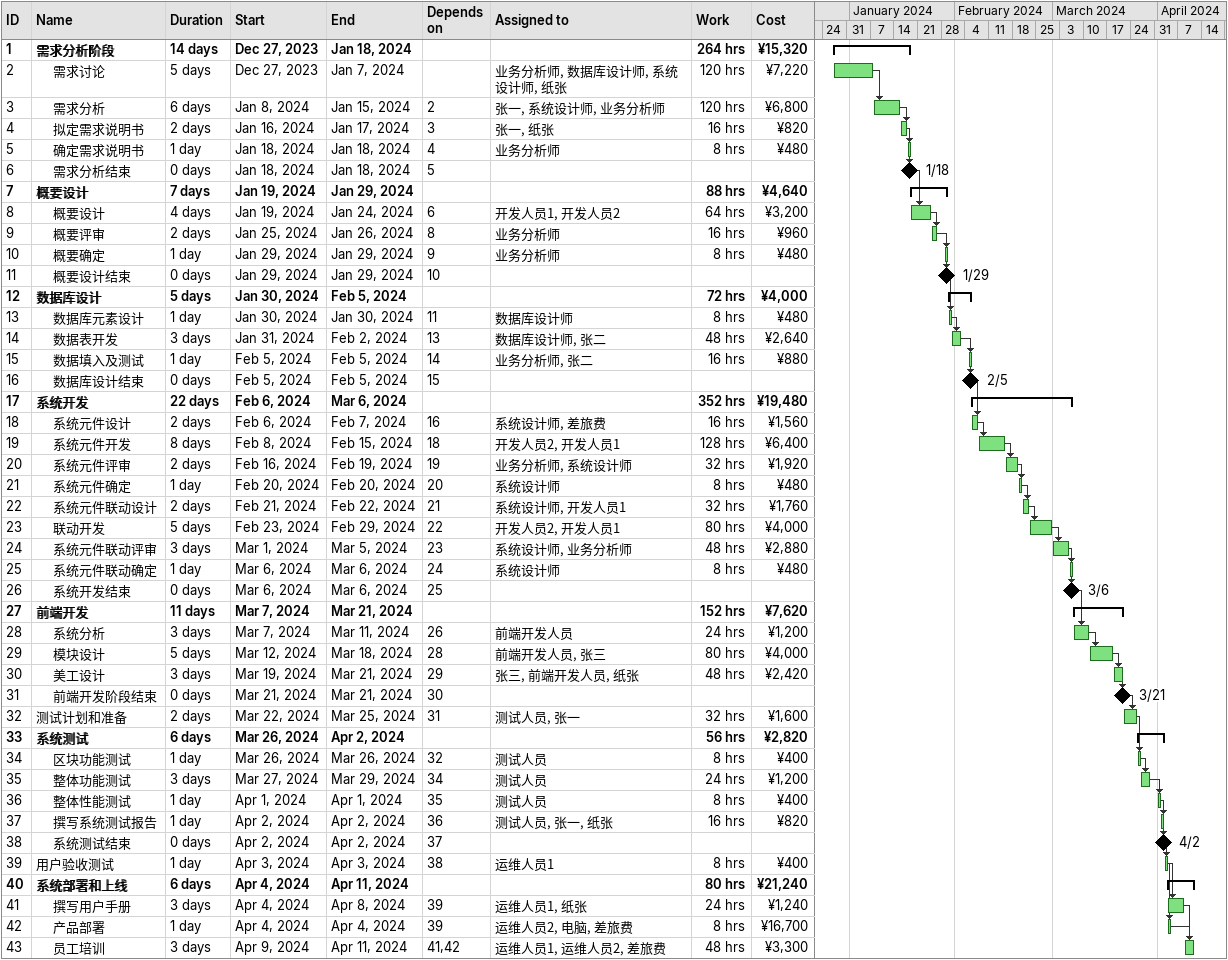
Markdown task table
| ID | Level | Task | Duration | Start | Finish | Predecessors | Resources | Work (h) | Cost (¥) |
|---|---|---|---|---|---|---|---|---|---|
| 1 | 1 | **需求分析阶段** | 14d | 2023-12-27 | 2024-01-18 |  |  | 264 | 15320 |
| 2 | 2 | 需求讨论 | 5d | 2023-12-27 | 2024-01-07 |  | 业务分析师, 数据库设计师, 系统设计师, 纸张 | 120 | 7220 |
| 3 | 2 | 需求分析 | 6d | 2024-01-08 | 2024-01-15 | 2 | 张一, 系统设计师, 业务分析师 | 120 | 6800 |
| 4 | 2 | 拟定需求说明书 | 2d | 2024-01-16 | 2024-01-17 | 3 | 张一, 纸张 | 16 | 820 |
| 5 | 2 | 确定需求说明书 | 1d | 2024-01-18 | 2024-01-18 | 4 | 业务分析师 | 8 | 480 |
| 6 | 2 | 需求分析结束 | 0d | 2024-01-18 | 2024-01-18 | 5 |  |  |  |
| 7 | 1 | **概要设计** | 7d | 2024-01-19 | 2024-01-29 |  |  | 88 | 4640 |
| 8 | 2 | 概要设计 | 4d | 2024-01-19 | 2024-01-24 | 6 | 开发人员1, 开发人员2 | 64 | 3200 |
| 9 | 2 | 概要评审 | 2d | 2024-01-25 | 2024-01-26 | 8 | 业务分析师 | 16 | 960 |
| 10 | 2 | 概要确定 | 1d | 2024-01-29 | 2024-01-29 | 9 | 业务分析师 | 8 | 480 |
| 11 | 2 | 概要设计结束 | 0d | 2024-01-29 | 2024-01-29 | 10 |  |  |  |
| 12 | 1 | **数据库设计** | 5d | 2024-01-30 | 2024-02-05 |  |  | 72 | 4000 |
| 13 | 2 | 数据库元素设计 | 1d | 2024-01-30 | 2024-01-30 | 11 | 数据库设计师 | 8 | 480 |
| 14 | 2 | 数据表开发 | 3d | 2024-01-31 | 2024-02-02 | 13 | 数据库设计师, 张二 | 48 | 2640 |
| 15 | 2 | 数据填入及测试 | 1d | 2024-02-05 | 2024-02-05 | 14 | 业务分析师, 张二 | 16 | 880 |
| 16 | 2 | 数据库设计结束 | 0d | 2024-02-05 | 2024-02-05 | 15 |  |  |  |
| 17 | 1 | **系统开发** | 22d | 2024-02-06 | 2024-03-06 |  |  | 352 | 19480 |
| 18 | 2 | 系统元件设计 | 2d | 2024-02-06 | 2024-02-07 | 16 | 系统设计师, 差旅费 | 16 | 1560 |
| 19 | 2 | 系统元件开发 | 8d | 2024-02-08 | 2024-02-15 | 18 | 开发人员2, 开发人员1 | 128 | 6400 |
| 20 | 2 | 系统元件评审 | 2d | 2024-02-16 | 2024-02-19 | 19 | 业务分析师, 系统设计师 | 32 | 1920 |
| 21 | 2 | 系统元件确定 | 1d | 2024-02-20 | 2024-02-20 | 20 | 系统设计师 | 8 | 480 |
| 22 | 2 | 系统元件联动设计 | 2d | 2024-02-21 | 2024-02-22 | 21 | 系统设计师, 开发人员1 | 32 | 1760 |
| 23 | 2 | 联动开发 | 5d | 2024-02-23 | 2024-02-29 | 22 | 开发人员2, 开发人员1 | 80 | 4000 |
| 24 | 2 | 系统元件联动评审 | 3d | 2024-03-01 | 2024-03-05 | 23 | 系统设计师, 业务分析师 | 48 | 2880 |
| 25 | 2 | 系统元件联动确定 | 1d | 2024-03-06 | 2024-03-06 | 24 | 系统设计师 | 8 | 480 |
| 26 | 2 | 系统开发结束 | 0d | 2024-03-06 | 2024-03-06 | 25 |  |  |  |
| 27 | 1 | **前端开发** | 11d | 2024-03-07 | 2024-03-21 |  |  | 152 | 7620 |
| 28 | 2 | 系统分析 | 3d | 2024-03-07 | 2024-03-11 | 26 | 前端开发人员 | 24 | 1200 |
| 29 | 2 | 模块设计 | 5d | 2024-03-12 | 2024-03-18 | 28 | 前端开发人员, 张三 | 80 | 4000 |
| 30 | 2 | 美工设计 | 3d | 2024-03-19 | 2024-03-21 | 29 | 张三, 前端开发人员, 纸张 | 48 | 2420 |
| 31 | 2 | 前端开发阶段结束 | 0d | 2024-03-21 | 2024-03-21 | 30 |  |  |  |
| 32 | 1 | 测试计划和准备 | 2d | 2024-03-22 | 2024-03-25 | 31 | 测试人员, 张一 | 32 | 1600 |
| 33 | 1 | **系统测试** | 6d | 2024-03-26 | 2024-04-02 |  |  | 56 | 2820 |
| 34 | 2 | 区块功能测试 | 1d | 2024-03-26 | 2024-03-26 | 32 | 测试人员 | 8 | 400 |
| 35 | 2 | 整体功能测试 | 3d | 2024-03-27 | 2024-03-29 | 34 | 测试人员 | 24 | 1200 |
| 36 | 2 | 整体性能测试 | 1d | 2024-04-01 | 2024-04-01 | 35 | 测试人员 | 8 | 400 |
| 37 | 2 | 撰写系统测试报告 | 1d | 2024-04-02 | 2024-04-02 | 36 | 测试人员, 张一, 纸张 | 16 | 820 |
| 38 | 2 | 系统测试结束 | 0d | 2024-04-02 | 2024-04-02 | 37 |  |  |  |
| 39 | 1 | 用户验收测试 | 1d | 2024-04-03 | 2024-04-03 | 38 | 运维人员1 | 8 | 400 |
| 40 | 1 | **系统部署和上线** | 6d | 2024-04-04 | 2024-04-11 |  |  | 80 | 21240 |
| 41 | 2 | 撰写用户手册 | 3d | 2024-04-04 | 2024-04-08 | 39 | 运维人员1, 纸张 | 24 | 1240 |
| 42 | 2 | 产品部署 | 1d | 2024-04-04 | 2024-04-04 | 39 | 运维人员2, 电脑, 差旅费 | 8 | 16700 |
| 43 | 2 | 员工培训 | 3d | 2024-04-09 | 2024-04-11 | 41, 42 | 运维人员1, 运维人员2, 差旅费 | 48 | 3300 |
